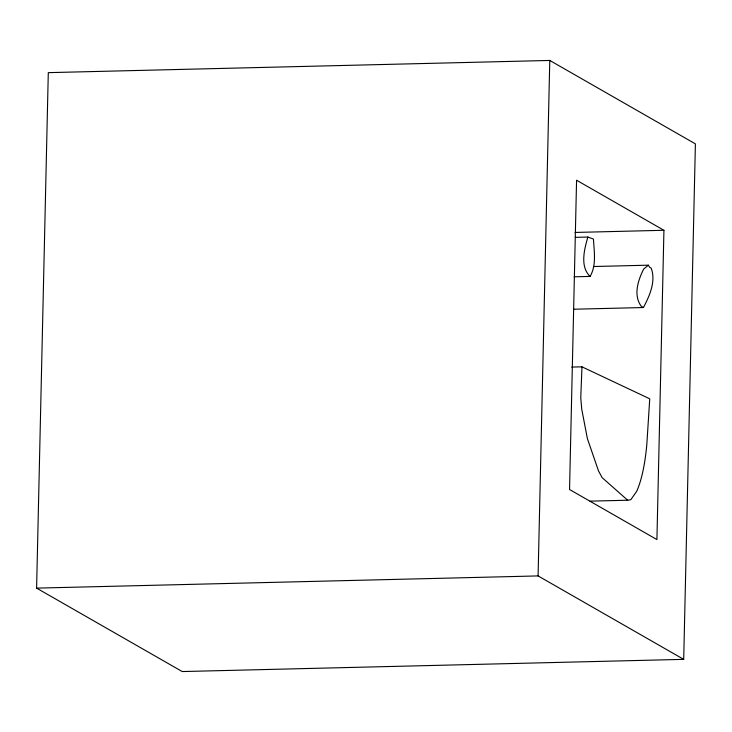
<?xml version="1.0" encoding="UTF-8"?>
<svg xmlns="http://www.w3.org/2000/svg" width="732" height="732" viewBox="0 0 732 732"><rect width="100%" height="100%" fill="white"/><g stroke="black" fill="none" stroke-linecap="round" stroke-linejoin="round"><path stroke-width="1.1" d="M36.6 588.125L48.294 72.642L549.778 60.445L695.4 143.875L683.706 659.358L182.222 671.555L36.6 588.125L538.084 575.919L683.706 659.358M538.084 575.919L549.778 60.445M663.933 230.287L656.915 539.576L569.542 489.507L576.569 180.228L663.933 230.287L575.041 232.447M581.977 366.833L580.76 397.842L581.73 409.179L587.393 438.614L598.511 470.932L602.125 477.63L627.681 500.231L630.81 499.709L636.657 491.373A95.004 26.48 88.6 0 0 646.878 443.693L649.742 398.812L581.977 366.833L571.719 367.08M587.878 237.049C584.337 249.191 579.771 266.631 590.083 276.422C596.626 265.414 594.11 251.222 593.442 239.025L587.878 237.049L575.343 237.36M573.915 309.224L643.446 307.532C649.568 295.82 656.119 281.408 651.196 268.159L649.668 267.272L648.36 265.185L593.652 266.512M648.36 265.185L643.666 269.074C638.139 280.127 633.098 295.023 641.159 306.15L643.446 307.532M574.126 276.806L590.083 276.422M590.065 501.146L627.681 500.231"/></g></svg>
